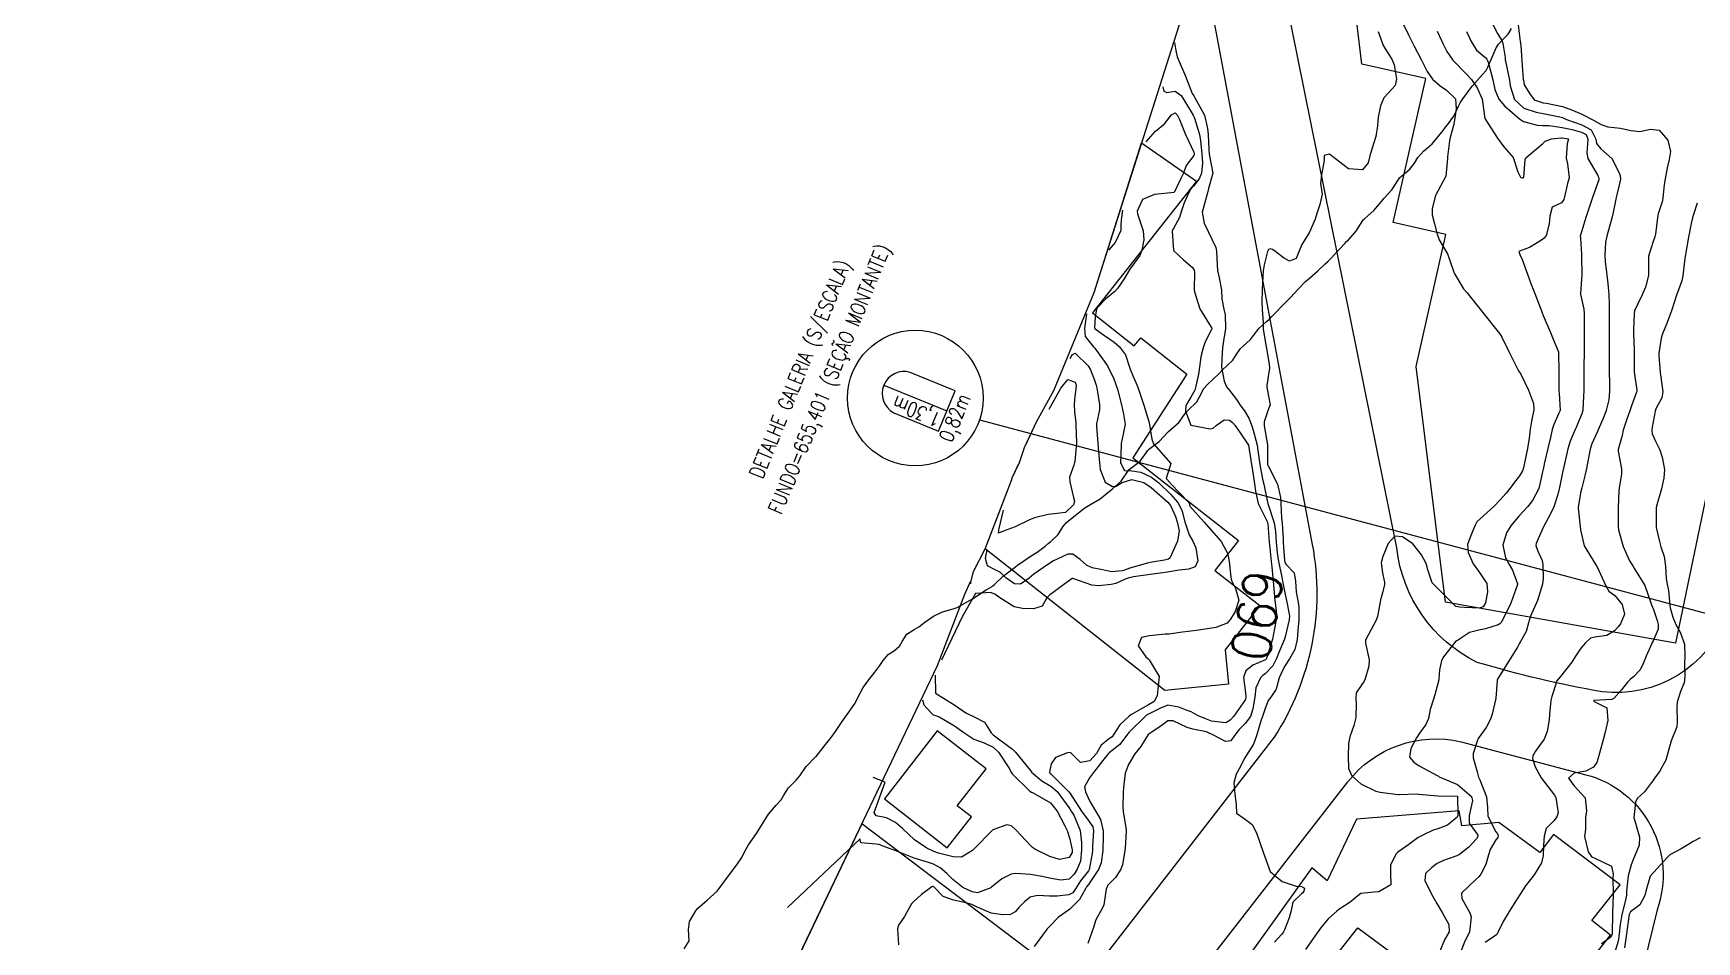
# Model space of a CAD drawing. Header units: metres. Extents: x 292545 to 299085, y 7450245 to 7463078.
# Drawn here: x 296135.3 to 296307, y 7459707.4 to 7459801.2 of the extents above; entities that cross this region are included whole.
import ezdxf
from ezdxf.enums import TextEntityAlignment as Align

# ---------------------------------------------------------------- set-up
doc = ezdxf.new("R2010")
doc.units = ezdxf.units.M
doc.linetypes.add('CONTINUO', pattern=[0])
for name, color, linetype in [('Area', 45, 'Continuous'), ('Cotas', 45, 'Continuous'), ('Curvas de Nivel 1m', 11, 'Continuous'), ('Curvas de Nivel 5m', 15, 'Continuous'), ('Edificações', 30, 'Continuous'), ('TEXTO', 45, 'Continuous'), ('Vias Primárias', 230, 'Continuous')]:
    doc.layers.add(name, color=color, linetype=linetype)
doc.styles.add('ROMANS', font='romans', dxfattribs={"height": 0.2})
doc.styles.add('Style-STANDARD', font='STANDARD.shx')

msp = doc.modelspace()

# ---------------------------------------------------------------- linework, layer by layer
at = {"layer": 'Area'}
msp.add_polyline3d([(296213.62, 7459704.51, 692.32), (296228.61, 7459735.95, 691.78), (296231.43, 7459743.3, 691.73), (296232.02, 7459744.6, 692.49), (296232.02, 7459744.38, 692.68), (296232.32, 7459745.65, 692.94), (296233.52, 7459747.97, 696.65), (296236.22, 7459754.97, 701.29), (296236.31, 7459755.33, 701.19), (296236.99, 7459756.73, 700.72), (296237.04, 7459756.81, 700.63), (296237.61, 7459758.45, 699.95), (296238.84, 7459761.09, 700.99), (296240.62, 7459764.33, 700.72), (296244.77, 7459774.44, 690.52), (296256.68, 7459811.9, 688.7)], dxfattribs=at)
at = {"layer": 'Curvas de Nivel 1m', "flags": 128}
for points, elevation in [([(296202.46, 7459706.69), (296202.97, 7459707.53), (296202.91, 7459708.69), (296203.02, 7459709.5), (296203.71, 7459710.68), (296203.76, 7459710.76), (296203.85, 7459710.86), (296204.82, 7459711.71), (296205.87, 7459712.66), (296207.33, 7459714.64), (296207.9, 7459715.38), (296208.4, 7459716.13), (296208.65, 7459716.62), (296209.11, 7459717.43), (296209.94, 7459718.61), (296211.18, 7459720.59), (296211.97, 7459721.53), (296212.46, 7459722.09), (296212.76, 7459722.57), (296213.24, 7459723.32), (296214.01, 7459724.12), (296214.23, 7459724.34), (296214.39, 7459724.56), (296215.07, 7459725.5), (296216.03, 7459726.5), (296216.07, 7459726.54), (296216.93, 7459727.65), (296217.63, 7459728.52), (296218.07, 7459729.13), (296218.63, 7459729.96), (296219.01, 7459730.5), (296219.46, 7459731.13), (296220.1, 7459732.05), (296220.33, 7459732.49), (296220.94, 7459733.66), (296221.51, 7459734.47), (296222.14, 7459735.26), (296222.66, 7459735.94), (296223.01, 7459736.45), (296223.53, 7459737.07), (296224.16, 7459737.5), (296224.68, 7459737.92), (296224.98, 7459738.43), (296225.45, 7459739.16), (296226.19, 7459739.67), (296226.67, 7459739.94), (296227.3, 7459740.4), (296228.21, 7459741.02), (296229.13, 7459741.47), (296230.22, 7459741.8), (296230.65, 7459741.94), (296231.45, 7459742.36), (296232.23, 7459742.84), (296233.65, 7459743.74), (296234.24, 7459744.11), (296234.37, 7459744.19), (296234.5, 7459744.32), (296235.39, 7459745.18), (296236.27, 7459745.85), (296236.53, 7459746.04), (296236.87, 7459746.29), (296238.28, 7459747.26), (296238.91, 7459747.64), (296239.71, 7459748.26), (296240.02, 7459748.53), (296240.3, 7459748.75), (296241.08, 7459749.47), (296241.55, 7459750.24), (296241.88, 7459750.68), (296242.33, 7459751.04), (296243.82, 7459752.21), (296244.35, 7459752.54), (296245.39, 7459753.15), (296246.36, 7459753.93), (296246.67, 7459754.18), (296247.56, 7459754.98), (296248.36, 7459756.15), (296248.39, 7459756.18), (296249.52, 7459757.02), (296250.32, 7459758.13), (296250.36, 7459758.19), (296250.41, 7459758.23), (296251.48, 7459759.06), (296252.43, 7459760.07), (296252.47, 7459760.11), (296253.51, 7459761.03), (296254.27, 7459762.08), (296254.46, 7459762.28), (296255.37, 7459763.17), (296255.85, 7459764.07), (296256.06, 7459764.49), (296256.49, 7459764.94), (296257.64, 7459766.04), (296258.06, 7459766.49), (296258.52, 7459766.9), (296259.09, 7459767.46), (296259.46, 7459768.02), (296259.9, 7459768.65), (296260.55, 7459769.25), (296260.94, 7459769.61), (296261.22, 7459770), (296261.81, 7459770.75), (296262.57, 7459771.44), (296262.87, 7459771.69), (296263.13, 7459771.98), (296264.6, 7459773.48), (296264.85, 7459773.71), (296265.08, 7459773.96), (296265.8, 7459774.76), (296266.62, 7459775.58), (296266.81, 7459775.75), (296267.01, 7459775.94), (296267.87, 7459776.7), (296268.65, 7459777.39), (296268.92, 7459777.65), (296269.17, 7459777.91), (296270.67, 7459779.52), (296270.85, 7459779.71), (296271.03, 7459779.89), (296271.81, 7459780.75), (296272.52, 7459781.87), (296272.59, 7459781.98), (296272.7, 7459782.06), (296273.67, 7459782.9), (296274.44, 7459783.84), (296274.73, 7459784.17), (296275.53, 7459785.03), (296276.03, 7459785.83), (296276.31, 7459786.27), (296276.75, 7459786.67), (296277.38, 7459787.19), (296277.84, 7459787.81), (296278.21, 7459788.37), (296278.78, 7459789.02), (296279.21, 7459789.37), (296279.67, 7459789.79), (296280.81, 7459791.18), (296281.06, 7459791.52), (296281.26, 7459791.77), (296281.93, 7459792.66), (296282.44, 7459793.75), (296282.57, 7459794.03), (296282.85, 7459794.45), (296283.81, 7459795.74), (296284.88, 7459796.96), (296285.24, 7459797.36), (296285.44, 7459797.71), (296285.86, 7459798.75), (296286.28, 7459799.71), (296286.53, 7459800.09), (296286.92, 7459800.5), (296287.52, 7459801.1), (296287.87, 7459801.69)], 662), ([(296274.1, 7459801.4), (296274.41, 7459800.53), (296274.62, 7459799.93), (296275.21, 7459799.03), (296275.53, 7459798.52), (296275.75, 7459797.96), (296276.01, 7459796.51), (296275.85, 7459795.83), (296275.16, 7459795.06), (296274.69, 7459794.53), (296274.33, 7459793.72), (296274.1, 7459792.54), (296274.02, 7459791.64), (296273.85, 7459790.54), (296273.33, 7459788.79), (296273.26, 7459788.55), (296273.22, 7459788.4), (296273.07, 7459787.84), (296272.49, 7459787.12), (296271.06, 7459787.2), (296269.27, 7459788.59), (296269.08, 7459788.72), (296268.54, 7459788.6), (296268.54, 7459788.06), (296268.25, 7459786.6), (296268.14, 7459785.7), (296268.34, 7459784.61), (296268.1, 7459783.53), (296267.76, 7459782.61), (296267.59, 7459782.03), (296266.98, 7459780.62), (296266.21, 7459779.39), (296265.91, 7459778.63), (296265.64, 7459777.95), (296264.95, 7459777.69), (296264.32, 7459778.02), (296263.53, 7459778.66), (296263.19, 7459778.89), (296262.97, 7459778.94), (296262.77, 7459778.87), (296262.69, 7459778.67), (296262.32, 7459777.31), (296262.25, 7459776.68), (296262.16, 7459775.44), (296262.12, 7459774.68), (296262.1, 7459773.48), (296262.14, 7459772.68), (296262.22, 7459771.34), (296262.25, 7459770.68), (296262.52, 7459769), (296262.59, 7459768.67), (296262.83, 7459767.25), (296262.9, 7459766.75), (296262.9, 7459766.67), (296262.89, 7459766.6), (296262.82, 7459766.21), (296262.61, 7459764.86), (296262.62, 7459764.67), (296262.78, 7459763.73), (296262.95, 7459762.84), (296262.9, 7459762.67), (296262.77, 7459762.43), (296262.32, 7459761.11), (296262.35, 7459760.67), (296262.68, 7459758.71), (296262.68, 7459758.67), (296262.68, 7459756.69), (296262.69, 7459756.67), (296262.7, 7459756.62), (296263.71, 7459754.66), (296264.02, 7459753.3), (296264.06, 7459752.66), (296264.14, 7459751.15), (296264.19, 7459750.65), (296264.3, 7459748.96), (296264.31, 7459748.65), (296264.45, 7459746.78), (296264.48, 7459746.65), (296264.58, 7459746.41), (296265.44, 7459745.5), (296265.57, 7459744.63), (296265.64, 7459743.54), (296265.82, 7459742.63), (296265.92, 7459742.02), (296265.9, 7459740.63), (296265.84, 7459739.96), (296265.73, 7459738.63), (296265.51, 7459737.6), (296264.95, 7459736.64), (296264.45, 7459735.85), (296264.05, 7459735.05), (296263.9, 7459734.66), (296263.58, 7459733.51), (296263.01, 7459732.66), (296262.74, 7459732.33), (296262.4, 7459731.39), (296262.16, 7459730.67), (296262.04, 7459730.32), (296261.56, 7459728.68), (296261.23, 7459727.82), (296260.51, 7459726.7), (296260.34, 7459726.42), (296259.74, 7459725.29), (296259.44, 7459724.71), (296259.21, 7459723.82), (296259.3, 7459722.71), (296259.45, 7459721.55), (296259.48, 7459720.71), (296260.27, 7459720.13), (296261.09, 7459719.52), (296261.54, 7459718.68), (296262.22, 7459716.67), (296262.94, 7459714.66), (296264.19, 7459713.66), (296265.65, 7459713.17), (296266.19, 7459713.14), (296266.51, 7459712.95), (296266.43, 7459712.63), (296266.32, 7459712.49), (296266.18, 7459712.38), (296265.3, 7459711.5), (296265.12, 7459710.64), (296264.91, 7459709.88), (296264.43, 7459708.65), (296264.34, 7459708.44), (296264.13, 7459708.17), (296263.39, 7459707.39)], 688), ([(296276.51, 7459802.51), (296277.23, 7459801.04), (296277.41, 7459800.69), (296277.51, 7459800.5), (296277.82, 7459799.89), (296278.54, 7459798.49), (296279.18, 7459797.27), (296279.73, 7459796.47), (296280.49, 7459795.78), (296281.16, 7459795.35), (296282.1, 7459794.44), (296282.17, 7459793.41), (296282.02, 7459792.44), (296281.89, 7459791.67), (296281.54, 7459790.45), (296281.46, 7459790.09), (296281.28, 7459788.45), (296281.26, 7459788.27), (296281.09, 7459786.45), (296281.08, 7459786.42), (296281.05, 7459786.38), (296280.03, 7459784.47), (296279.68, 7459783.13), (296279.69, 7459782.47), (296279.91, 7459781.55), (296280.21, 7459780.46), (296280.39, 7459779.87), (296280.97, 7459778.96), (296281.27, 7459778.45), (296281.44, 7459777.97), (296281.94, 7459776.44), (296282.92, 7459774.84), (296283.25, 7459774.43), (296284.89, 7459772.41), (296286.48, 7459770.39), (296286.65, 7459770.17), (296286.86, 7459769.85), (296287.61, 7459768.37), (296288.35, 7459766.84), (296288.61, 7459766.36), (296288.82, 7459766.01), (296289.64, 7459764.35), (296290.15, 7459762.98), (296290.19, 7459762.35), (296289.93, 7459761.17), (296289.79, 7459760.35), (296289.68, 7459759.4), (296289.53, 7459758.35), (296289.39, 7459757.68), (296289.1, 7459756.36), (296289, 7459756.05), (296288.69, 7459755.52), (296288.18, 7459754.87), (296287.84, 7459754.37), (296287.32, 7459753.72), (296286.66, 7459753.02), (296286.07, 7459752.39), (296284.64, 7459751.07), (296284.29, 7459750.76), (296284.11, 7459750.42), (296283.66, 7459749.37), (296283.34, 7459748.42), (296283.4, 7459747.62), (296283.92, 7459746.42), (296284.57, 7459745.55), (296285.34, 7459744.4), (296285.41, 7459743.54), (296285.18, 7459742.4), (296284.93, 7459742.01), (296284.53, 7459741.87), (296283.03, 7459741.92), (296282.53, 7459741.95), (296282.13, 7459742.04), (296281.7, 7459742.44), (296280.55, 7459743.62), (296279.69, 7459744.47), (296279.24, 7459745.81), (296279.06, 7459746.48), (296278.59, 7459747.37), (296277.67, 7459748.49), (296276.61, 7459749.23), (296275.84, 7459749.29), (296275.13, 7459748.52), (296274.59, 7459747.19), (296274.44, 7459746.68), (296274.43, 7459746.53), (296274.57, 7459745.5), (296274.72, 7459744.68), (296274.76, 7459744.53), (296274.77, 7459744.31), (296274.55, 7459743.44), (296274.35, 7459742.72), (296274.31, 7459742.53), (296274.04, 7459741.01), (296273.87, 7459740.54), (296273.38, 7459739.66), (296272.8, 7459738.55), (296272.79, 7459738.24), (296273.16, 7459736.54), (296273.14, 7459735.86), (296272.75, 7459734.55), (296272.66, 7459734.32), (296272.43, 7459733.97), (296271.85, 7459733.13), (296271.8, 7459732.56), (296271.85, 7459732), (296271.79, 7459730.56), (296271.59, 7459729.76), (296271.17, 7459728.57), (296271.04, 7459727.89), (296271, 7459726.57), (296271.06, 7459725.3), (296271.37, 7459724.56), (296272.31, 7459723.74), (296273.86, 7459722.97), (296274.3, 7459722.85), (296276.17, 7459722.63), (296276.29, 7459722.63), (296278.09, 7459722.69), (296278.3, 7459722.67), (296280.27, 7459722.48), (296280.29, 7459722.48), (296282.28, 7459722.46), (296282.33, 7459720.5), (296282.32, 7459720.44), (296282.27, 7459720.29), (296281.26, 7459719.45), (296280.26, 7459719.08), (296279.79, 7459718.94), (296278.79, 7459718.47), (296278.43, 7459718.3), (296278.25, 7459718.19), (296277.26, 7459717.47), (296276.23, 7459716.74), (296276.09, 7459716.64), (296275.96, 7459716.51), (296275.37, 7459715.36), (296275.38, 7459714.52), (296275.41, 7459713.3), (296274.18, 7459712.59), (296274.13, 7459712.58), (296273.69, 7459712.53), (296272.33, 7459712.4), (296272.18, 7459712.31), (296271.22, 7459711.51), (296270.16, 7459710.81), (296270.01, 7459710.72), (296269.84, 7459710.58), (296268.95, 7459709.78), (296268.14, 7459708.82), (296267.98, 7459708.6), (296267.63, 7459708.11), (296266.59, 7459706.62)], 687), ([(296280.18, 7459801.41), (296280.64, 7459800.46), (296280.83, 7459800.07), (296281.21, 7459799.31), (296281.81, 7459798.44), (296283.18, 7459797.03), (296283.73, 7459796.42), (296284.32, 7459795.57), (296284.83, 7459794.4), (296284.89, 7459794.15), (296285.12, 7459792.4), (296286.44, 7459790.39), (296286.7, 7459789.99), (296287.09, 7459789.5), (296288.03, 7459788.37), (296288.53, 7459786.9), (296288.81, 7459786.36), (296289.05, 7459786.26), (296289.13, 7459786.36), (296289.27, 7459788.17), (296289.35, 7459788.36), (296291.1, 7459789.83), (296291.35, 7459790.07), (296292.01, 7459790.32), (296293, 7459790.41), (296293.1, 7459790.41), (296293.74, 7459790.3), (296293.62, 7459789.78), (296293.51, 7459788.31), (296293.64, 7459787.74), (296293.81, 7459786.3), (296293.66, 7459785.69), (296293.34, 7459784.31), (296293.28, 7459784.06), (296293.03, 7459783.7), (296292.07, 7459783.27), (296291.83, 7459782.32), (296291.77, 7459781.55), (296291.46, 7459780.33), (296291.26, 7459780.05), (296290.98, 7459779.84), (296289.73, 7459779.1), (296288.97, 7459778.83), (296288.64, 7459778.69), (296288.73, 7459778.36), (296288.96, 7459777.86), (296289.52, 7459776.35), (296289.88, 7459775.39), (296290.29, 7459774.35), (296290.9, 7459772.71), (296291, 7459772.44), (296291.04, 7459772.34), (296291.15, 7459772.07), (296291.89, 7459770.32), (296292.17, 7459769.64), (296292.71, 7459768.31), (296292.73, 7459768.2), (296292.76, 7459766.31), (296292.76, 7459764.34), (296292.77, 7459764.31), (296292.77, 7459764.29), (296292.79, 7459764.03), (296292.89, 7459762.31), (296292.87, 7459762.21), (296292.77, 7459761.98), (296292.25, 7459760.82), (296292.08, 7459760.32), (296291.88, 7459759.47), (296291.61, 7459758.33), (296291.29, 7459756.91), (296291.16, 7459756.33), (296291.08, 7459755.95), (296290.74, 7459754.34), (296290.67, 7459754.14), (296290.03, 7459752.97), (296289.55, 7459752.35), (296289.12, 7459751.88), (296288.64, 7459751.37), (296287.8, 7459750.37), (296287.35, 7459749.65), (296286.99, 7459748.38), (296287.25, 7459747.04), (296287.62, 7459746.37), (296287.97, 7459745.77), (296288.48, 7459744.36), (296288.48, 7459744.29), (296287.79, 7459742.37), (296287.11, 7459740.97), (296286.8, 7459740.39), (296286.67, 7459740.23), (296286.51, 7459740.15), (296285.17, 7459739.73), (296284.5, 7459739.58), (296283.55, 7459739.36), (296282.49, 7459738.66), (296282.35, 7459738.57), (296282.14, 7459738.44), (296280.84, 7459736.82), (296280.66, 7459736.46), (296280.45, 7459735.48), (296280.38, 7459734.53), (296280.37, 7459734.46), (296279.96, 7459732.92), (296279.81, 7459732.47), (296279.48, 7459731.39), (296279.29, 7459730.47), (296279.01, 7459729.85), (296278.38, 7459728.96), (296278.07, 7459728.48), (296277.48, 7459727.37), (296277.35, 7459726.49), (296277.8, 7459725.95), (296278.33, 7459725.59), (296280.19, 7459724.6), (296280.32, 7459724.53), (296280.36, 7459724.49), (296280.42, 7459724.46), (296282.31, 7459723.64), (296283.75, 7459722.42), (296283.86, 7459721.99), (296283.5, 7459720.42), (296283.51, 7459719.66), (296284.26, 7459718.62), (296284.39, 7459718.41), (296284.38, 7459718.28), (296284.25, 7459718.05), (296283.46, 7459717.19), (296282.49, 7459716.44), (296282.22, 7459716.3), (296280.85, 7459715.82), (296280.21, 7459715.49), (296279.61, 7459715.06), (296278.98, 7459714.47), (296278.94, 7459713.73), (296279.53, 7459712.47), (296280.17, 7459711.37), (296280.72, 7459710.45), (296281.39, 7459709.2), (296281.42, 7459708.45), (296280.94, 7459707.63), (296280.48, 7459706.46)], 686), ([(296285.79, 7459802.39), (296286.44, 7459801.18), (296286.89, 7459800.38), (296286.98, 7459800.14), (296287.21, 7459798.7), (296287.23, 7459798.41), (296287.24, 7459798.38), (296287.24, 7459798.34), (296287.68, 7459796.37), (296287.75, 7459795.79), (296288.19, 7459794.37), (296289.14, 7459793.48), (296290.42, 7459793.06), (296291.13, 7459792.93), (296292.87, 7459792.57), (296293.13, 7459792.5), (296293.56, 7459792.31), (296295.12, 7459791.76), (296296.09, 7459791.25), (296296.57, 7459790.27), (296296.66, 7459789.83), (296297.09, 7459789.28), (296298.27, 7459788.25), (296299.06, 7459786.63), (296299.14, 7459786.24), (296299.14, 7459786.15), (296299.05, 7459785.83), (296298.74, 7459784.54), (296298.67, 7459784.24), (296298.39, 7459782.87), (296298.26, 7459782.25), (296297.99, 7459781.26), (296297.7, 7459780.25), (296297.58, 7459779.65), (296297.51, 7459778.25), (296297.55, 7459777.65), (296297.72, 7459776.25), (296297.81, 7459775.37), (296297.92, 7459774.25), (296297.95, 7459773.21), (296297.94, 7459772.25), (296297.94, 7459771.19), (296297.94, 7459770.25), (296297.94, 7459769.16), (296297.94, 7459768.25), (296297.94, 7459767.14), (296297.95, 7459766.25), (296298, 7459765.05), (296298, 7459764.25), (296297.91, 7459763.38), (296297.66, 7459762.26), (296297.42, 7459761.61), (296296.82, 7459760.27), (296296.74, 7459760.1), (296296.18, 7459758.83), (296296, 7459758.28), (296295.78, 7459757.21), (296295.61, 7459756.28), (296295.45, 7459755.53), (296295.12, 7459754.29), (296295.03, 7459753.92), (296294.75, 7459752.29), (296294.75, 7459752.19), (296294.96, 7459750.29), (296294.99, 7459749.93), (296295.37, 7459748.28), (296296.58, 7459746.32), (296296.61, 7459746.29), (296296.62, 7459746.27), (296296.73, 7459746.12), (296297.58, 7459744.25), (296297.93, 7459743.63), (296298.54, 7459743.16), (296299.28, 7459742.23), (296299.52, 7459741.23), (296299.12, 7459740.23), (296298.85, 7459739.9), (296298.5, 7459739.52), (296297.7, 7459739.05), (296296.49, 7459738.87), (296296.01, 7459738.75), (296295.5, 7459738.28), (296295.02, 7459737.74), (296294.47, 7459736.92), (296294.1, 7459736.3), (296292.94, 7459734.81), (296292.51, 7459734.32), (296292.49, 7459734.27), (296292.44, 7459734.03), (296292.02, 7459732.73), (296291.93, 7459732.32), (296291.8, 7459730.93), (296291.75, 7459730.33), (296291.57, 7459729.13), (296291.23, 7459728.33), (296290.87, 7459727.82), (296290.35, 7459727.09), (296290.06, 7459726.63), (296290.03, 7459726.34), (296290.33, 7459725.49), (296290.93, 7459724.33), (296292.3, 7459722.54), (296292.45, 7459722.32), (296292.68, 7459720.72), (296292.56, 7459720.32), (296292.27, 7459719.95), (296291.46, 7459719.13), (296291.24, 7459718.33), (296291.19, 7459717.38), (296291.14, 7459716.33), (296290.97, 7459715.58), (296290.2, 7459714.34), (296289.33, 7459713.21), (296288.78, 7459712.35), (296288.16, 7459711.37), (296287.53, 7459710.38), (296287.02, 7459709.5), (296286.47, 7459708.39), (296286.34, 7459708.18), (296286.13, 7459707.99), (296285.16, 7459707.36)], 684), ([(296288.54, 7459802.37), (296288.68, 7459800.92), (296288.78, 7459800.36), (296288.84, 7459799.99), (296288.94, 7459798.36), (296289.09, 7459796.45), (296289.1, 7459796.36), (296289.17, 7459795.87), (296289.76, 7459794.96), (296290.22, 7459794.34), (296291.15, 7459794.04), (296291.47, 7459794), (296293.14, 7459793.66), (296294.16, 7459793.28), (296295.13, 7459792.84), (296296.26, 7459792.27), (296296.82, 7459791.97), (296297.12, 7459791.8), (296297.81, 7459791.56), (296299.11, 7459791.41), (296300.18, 7459791.16), (296301.11, 7459791.08), (296302.23, 7459791.32), (296303.11, 7459791.22), (296304.01, 7459790.18), (296304.27, 7459789), (296304.16, 7459788.18), (296303.95, 7459787.3), (296303.72, 7459786.18), (296303.64, 7459785.59), (296303.5, 7459784.19), (296303.42, 7459783.8), (296303.02, 7459782.55), (296302.93, 7459782.19), (296302.72, 7459780.46), (296302.66, 7459780.19), (296302.48, 7459779.7), (296302.03, 7459778.2), (296302.02, 7459777.14), (296302.02, 7459776.2), (296301.69, 7459774.98), (296301.36, 7459774.21), (296300.9, 7459773.27), (296300.58, 7459772.54), (296300.52, 7459772.22), (296300.47, 7459770.63), (296300.47, 7459770.22), (296300.53, 7459768.54), (296300.53, 7459768.22), (296300.52, 7459766.53), (296300.53, 7459766.22), (296300.8, 7459764.39), (296300.81, 7459764.22), (296300.79, 7459764.15), (296300.26, 7459762.74), (296300.1, 7459762.23), (296299.74, 7459761.25), (296299.4, 7459760.23), (296299.28, 7459759.7), (296298.9, 7459758.24), (296298.9, 7459758.06), (296299.23, 7459756.23), (296299.22, 7459755.71), (296298.97, 7459754.24), (296298.95, 7459753.96), (296298.89, 7459752.24), (296298.88, 7459752.01), (296298.89, 7459750.24), (296298.93, 7459749.94), (296299.39, 7459748.23), (296300.05, 7459746.76), (296300.38, 7459746.22), (296300.58, 7459745.93), (296301.64, 7459744.21), (296302.21, 7459742.53), (296302.33, 7459742.2), (296302.53, 7459741.71), (296302.9, 7459740.58), (296303, 7459740.19), (296303, 7459739.7), (296302.49, 7459738.49), (296302.39, 7459738.3), (296302.35, 7459738.2), (296301.79, 7459736.89), (296301.49, 7459736.21), (296301.16, 7459735.51), (296300.45, 7459734.76), (296300.14, 7459734.53), (296299.85, 7459734.23), (296299.23, 7459733.43), (296298.42, 7459732.52), (296298.23, 7459732.43), (296296.41, 7459732.34), (296296.36, 7459732.33), (296296.35, 7459732.27), (296296.41, 7459732.23), (296297.72, 7459731.56), (296297.82, 7459730.25), (296297.55, 7459729.07), (296297.34, 7459728.26), (296296.96, 7459726.88), (296296.8, 7459726.27), (296296.67, 7459725.94), (296296.33, 7459725.46), (296295.56, 7459725.05), (296294.33, 7459724.84), (296293.76, 7459724.3), (296294.31, 7459723.56), (296295.47, 7459722.28), (296295.62, 7459720.94), (296295.5, 7459720.28), (296295.5, 7459719.04), (296295.42, 7459718.28), (296295.79, 7459716.71), (296296.09, 7459716.27), (296296.22, 7459716.16), (296296.39, 7459716.1), (296298.21, 7459715.24), (296298.36, 7459714.41), (296298.35, 7459714.25), (296298.34, 7459714.11), (296298.36, 7459712.25), (296298.3, 7459710.4), (296298.3, 7459710.25), (296298.27, 7459708.39), (296298.26, 7459708.25), (296298.24, 7459708.14), (296298.13, 7459707.88), (296297.16, 7459707.22)], 683), ([(296253.09, 7459800.27), (296253.21, 7459799.42), (296253.35, 7459798.78), (296253.45, 7459798.53), (296254.2, 7459796.77), (296254.92, 7459794.99), (296255.06, 7459794.76), (296255.15, 7459794.62), (296256.16, 7459792.75), (296256.49, 7459791.36), (296256.56, 7459790.75), (296256.62, 7459789.21), (296256.67, 7459788.74), (296257.05, 7459786.75), (296256.6, 7459785.19), (296256.47, 7459784.75), (296256.18, 7459783.59), (296255.95, 7459782.75), (296256.13, 7459781.61), (296256.54, 7459780.74), (296256.97, 7459779.9), (296257.33, 7459779.1), (296257.41, 7459778.73), (296257.48, 7459777.26), (296257.53, 7459776.73), (296257.69, 7459775.97), (296257.94, 7459774.72), (296257.98, 7459773.8), (296258.18, 7459772.72), (296258.32, 7459772.15), (296258.33, 7459770.72), (296258.13, 7459769.45), (296258.05, 7459768.73), (296257.98, 7459767.58), (296257.94, 7459766.73), (296258.22, 7459765.3), (296258.44, 7459764.72), (296258.79, 7459764.31), (296259.48, 7459763.41), (296259.93, 7459762.7), (296260.29, 7459762.22), (296260.76, 7459761.47), (296261.05, 7459760.69), (296261.19, 7459760.24), (296261.6, 7459758.68), (296261.75, 7459757.65), (296261.88, 7459756.68), (296262.18, 7459755.18), (296262.29, 7459754.67), (296262.66, 7459752.97), (296262.73, 7459752.67), (296262.76, 7459752.56), (296263.37, 7459750.66), (296263.51, 7459749.77), (296263.58, 7459748.66), (296263.67, 7459747.58), (296263.8, 7459746.66), (296264.15, 7459745.07), (296264.24, 7459744.65), (296264.54, 7459743.09), (296264.64, 7459742.65), (296264.94, 7459741.07), (296264.93, 7459740.64), (296264.5, 7459738.89), (296264.44, 7459738.7), (296264.42, 7459738.65), (296263.84, 7459737.28), (296263.61, 7459736.66), (296263.23, 7459735.89), (296262.45, 7459735.08), (296262.21, 7459734.91), (296261.97, 7459734.67), (296261.49, 7459733.62), (296261.36, 7459732.68), (296261.18, 7459731.47), (296260.91, 7459730.69), (296260.39, 7459729.96), (296259.75, 7459729.33), (296259.29, 7459728.71), (296258.91, 7459728.16), (296258.36, 7459728.09), (296257.18, 7459728.73), (296256.38, 7459729.09), (296254.98, 7459729.36), (296254.38, 7459729.55), (296252.94, 7459730.23), (296252.39, 7459730.22), (296251.58, 7459729.6), (296250.37, 7459728.81), (296249.6, 7459727.58), (296249, 7459726.83), (296248.33, 7459725.72), (296248.08, 7459725.09), (296248, 7459724.84), (296247.81, 7459723.34), (296247.77, 7459722.85), (296247.75, 7459721.38), (296247.78, 7459720.84), (296248.09, 7459719.01), (296248.1, 7459718.84), (296247.97, 7459717.1), (296247.96, 7459716.84), (296247.71, 7459715.35), (296247.52, 7459714.85), (296246.99, 7459714.06), (296246.19, 7459713.27), (296246.04, 7459712.86), (296245.77, 7459711.25), (296245.62, 7459710.87), (296244.96, 7459709.7), (296244.72, 7459708.88), (296244.12, 7459707.25)], 689), ([(296250.16, 7459790), (296251.11, 7459791.09), (296252.05, 7459791.86), (296252.76, 7459792.79), (296253.14, 7459793), (296253.36, 7459792.78), (296253.59, 7459792.31), (296254.2, 7459790.77), (296255.08, 7459788.94), (296255.12, 7459788.76), (296255.12, 7459788.72), (296255.08, 7459788.59), (296254.27, 7459787.57), (296254, 7459786.77), (296253.7, 7459786.13), (296253.03, 7459784.78), (296251.03, 7459784.58), (296249.79, 7459784.06), (296249.21, 7459782.83), (296249.26, 7459782.57), (296249.84, 7459780.82), (296249.91, 7459779.88), (296249.71, 7459778.82), (296249.51, 7459778.27), (296248.95, 7459777.5), (296248.48, 7459776.84), (296247.9, 7459775.87), (296247.2, 7459774.86), (296246.91, 7459774.56), (296245.99, 7459773.78), (296245.1, 7459772.88), (296245.02, 7459772.75), (296244.88, 7459771.89), (296244.83, 7459770.84), (296244.87, 7459770.74), (296245.4, 7459770.33), (296246.85, 7459769.31), (296247.4, 7459768.85), (296248.01, 7459768.02), (296248.41, 7459766.84), (296248.51, 7459766.52), (296248.81, 7459765.77), (296249.23, 7459764.83), (296249.47, 7459764.15), (296249.9, 7459762.82), (296250.44, 7459761.13), (296250.51, 7459760.81), (296250.73, 7459759.32), (296250.92, 7459758.81), (296252.7, 7459756.79), (296252.22, 7459755.26), (296252.64, 7459754.79), (296252.68, 7459754.74), (296254.57, 7459752.76), (296254.6, 7459752.71), (296254.65, 7459752.39), (296256.14, 7459750.74), (296256.62, 7459750.2), (296257.9, 7459748.73), (296258.59, 7459747.46), (296258.7, 7459746.83), (296258.71, 7459746.72), (296258.9, 7459745.05), (296258.98, 7459744.71), (296259.37, 7459743.89), (296259.71, 7459742.7), (296259.35, 7459741.53), (296258.85, 7459740.71), (296258.51, 7459740.3), (296257.36, 7459739.87), (296256.5, 7459739.74), (296255.3, 7459739.56), (296254.5, 7459739.45), (296253.9, 7459739.37), (296252.5, 7459739.19), (296252.13, 7459739.16), (296250.49, 7459739), (296249.66, 7459738.82), (296249.34, 7459737.97), (296250.12, 7459736.82), (296250.31, 7459736.66), (296250.46, 7459736.53), (296251.5, 7459734.8), (296251.39, 7459733.84), (296251.3, 7459732.8), (296250.97, 7459732.24), (296250.4, 7459731.89), (296248.57, 7459730.84), (296248.39, 7459730.72), (296247.42, 7459729.82), (296246.82, 7459728.86), (296246.64, 7459728.59), (296246.37, 7459728.4), (296245.5, 7459727.72), (296245.04, 7459726.87), (296244.34, 7459726.1), (296243.37, 7459725.93), (296242.38, 7459726.91), (296242.34, 7459726.94), (296242.29, 7459726.96), (296242.04, 7459726.91), (296240.81, 7459726.45), (296240.33, 7459725.78), (296240.16, 7459724.93), (296240.22, 7459724.83), (296240.32, 7459724.75), (296242.17, 7459722.91), (296242.3, 7459722.74), (296243.49, 7459720.9), (296244.26, 7459719.82), (296244.65, 7459719.27), (296244.73, 7459718.88), (296244.63, 7459717.28), (296244.61, 7459716.88), (296244.57, 7459716.54), (296244.27, 7459714.89), (296244.2, 7459714.75), (296243.37, 7459713.72), (296242.86, 7459712.9), (296242.6, 7459712.49), (296242.17, 7459712.25), (296240.95, 7459712.14), (296240.17, 7459712.12), (296238.92, 7459712.2), (296238.17, 7459712.03), (296237.58, 7459711.54), (296237.02, 7459710.97), (296236.62, 7459710.51), (296236.15, 7459710.22), (296235.36, 7459710.2), (296234.15, 7459710.38), (296232.65, 7459711.03), (296232.16, 7459711.26), (296231.81, 7459711.38), (296230.17, 7459711.76), (296229.19, 7459712.08), (296228.23, 7459713.08), (296228.21, 7459713.11), (296228.18, 7459713.13), (296228.13, 7459713.14), (296228.02, 7459713.08), (296226.96, 7459712.31), (296226.17, 7459711.58), (296225.93, 7459711.33), (296225.79, 7459711.1), (296225.22, 7459710.04), (296224.59, 7459709.12), (296224.48, 7459708.76), (296224.57, 7459707.12)], 691), ([(296247.72, 7459782.96), (296247.56, 7459781.96), (296247.55, 7459781.41), (296247.55, 7459780.85), (296246.97, 7459779.62), (296246.28, 7459778.82)], 692), ([(296307.03, 7459783.67), (296306.65, 7459782.51), (296306.55, 7459782.15), (296306.42, 7459781.57), (296306.13, 7459780.16), (296305.96, 7459779.17), (296305.8, 7459778.16), (296305.71, 7459777.41), (296305.56, 7459776.16), (296305.44, 7459775.66), (296304.91, 7459774.17), (296304.41, 7459772.66), (296304.25, 7459772.18), (296303.87, 7459771.18), (296303.46, 7459770.18), (296303.32, 7459769.72), (296303.08, 7459768.19), (296303.08, 7459767.95), (296303.22, 7459766.19), (296303.29, 7459765.71), (296303.51, 7459764.18), (296303.39, 7459763.58), (296302.78, 7459762.42), (296302.7, 7459762.19), (296302.41, 7459760.54), (296302.35, 7459760.2), (296302.4, 7459759.85), (296302.73, 7459759.11), (296303.17, 7459758.19), (296303.44, 7459757.46), (296303.68, 7459756.18), (296303.6, 7459755.27), (296303.34, 7459754.19), (296302.84, 7459752.38), (296302.81, 7459752.2), (296302.81, 7459750.37), (296302.82, 7459750.2), (296303.14, 7459748.73), (296303.3, 7459748.19), (296303.62, 7459747.21), (296303.76, 7459746.18), (296303.85, 7459744.89), (296303.98, 7459744.18), (296304.07, 7459743.7), (296304.22, 7459742.17), (296304.26, 7459741.9), (296304.52, 7459740.94), (296304.85, 7459740.17), (296305.29, 7459739.37), (296305.72, 7459738.16), (296305.75, 7459736.88), (296305.72, 7459736.16), (296305.78, 7459734.82), (296305.68, 7459734.16), (296305.32, 7459733.27), (296304.99, 7459732.16), (296304.94, 7459731.63), (296304.99, 7459730.16), (296304.93, 7459729.62), (296304.36, 7459728.17), (296303.79, 7459726.18), (296303.15, 7459725.01), (296302.57, 7459724.2), (296302.47, 7459724.05), (296302.32, 7459723.85), (296301.61, 7459722.9), (296300.86, 7459722.21), (296300.66, 7459721.85), (296300.51, 7459720.22), (296300.59, 7459719.9), (296301.09, 7459718.21), (296301.06, 7459717.39), (296300.57, 7459716.22), (296300.45, 7459715.98), (296300.21, 7459715.38), (296299.93, 7459714.22), (296299.76, 7459712.65), (296299.74, 7459712.23), (296299.65, 7459711.71), (296299.25, 7459710.23), (296299.09, 7459709.19), (296299, 7459708.24), (296298.88, 7459707.48), (296298.5, 7459706.24)], 682), ([(296244, 7459772.24), (296243.78, 7459770.72), (296243.87, 7459769.9), (296244.68, 7459768.88), (296244.84, 7459768.71), (296246.16, 7459766.87), (296246.81, 7459765.53), (296246.99, 7459765.04), (296247.05, 7459764.86), (296247.19, 7459764.46), (296247.62, 7459762.85), (296247.82, 7459761.9), (296247.97, 7459760.84), (296247.77, 7459759.81), (296247.56, 7459758.85), (296247.53, 7459757.66), (296247.51, 7459756.85), (296247.93, 7459756.08), (296248.69, 7459756.02), (296249.61, 7459755.9), (296250.69, 7459755.4), (296251.45, 7459754.8), (296252.67, 7459753.63), (296253.44, 7459752.78), (296253.84, 7459751.97), (296254.14, 7459750.77), (296254.61, 7459749.43), (296254.97, 7459748.76), (296255.27, 7459748.08), (296255.5, 7459746.75), (296255.21, 7459746.12), (296254.57, 7459745.9), (296253.56, 7459745.77), (296252.57, 7459745.61), (296251.86, 7459745.5), (296250.57, 7459745.32), (296248.84, 7459745.11), (296248.56, 7459745.04), (296248.41, 7459744.99), (296248, 7459744.85), (296247.02, 7459744.39), (296246.55, 7459744.29), (296245.26, 7459744.17), (296244.55, 7459744.24), (296242.6, 7459744.91), (296242.58, 7459744.93), (296242.56, 7459744.93), (296242.52, 7459744.91), (296241.37, 7459744.1), (296240.54, 7459743.47), (296240.22, 7459743.25), (296239.9, 7459742.94), (296239.41, 7459742.06), (296238.52, 7459741.8), (296237.37, 7459741.82), (296236.52, 7459742.01), (296234.96, 7459743), (296234.54, 7459743.29), (296234.07, 7459743.47), (296232.54, 7459743.38), (296231.15, 7459740.96), (296229.03, 7459736.49)], 692), ([(296242.32, 7459767.64), (296242.54, 7459768.03), (296242.84, 7459768.19), (296244.17, 7459766.89), (296244.42, 7459766.48), (296244.81, 7459765.39), (296244.99, 7459764.88), (296245.07, 7459764.61), (296245.34, 7459762.87), (296245.33, 7459762.32), (296245.04, 7459760.88), (296245.02, 7459760.6), (296245.15, 7459758.88), (296245.19, 7459758.41), (296245.34, 7459756.87), (296245.4, 7459756.17), (296245.91, 7459754.87), (296246.68, 7459754.42), (296247.07, 7459754.47), (296247.68, 7459754.84), (296248.69, 7459755.13), (296249.91, 7459754.82), (296250.68, 7459754.33), (296252.4, 7459752.79), (296252.65, 7459752.47), (296253.19, 7459751.33), (296253.37, 7459750.78), (296253.55, 7459749.85), (296253.39, 7459748.78), (296252.59, 7459747.03), (296252.46, 7459746.92), (296252.04, 7459746.8), (296250.79, 7459746.6), (296250.58, 7459746.57), (296250.29, 7459746.52), (296248.57, 7459746.02), (296247.71, 7459745.71), (296246.57, 7459745.61), (296245.63, 7459745.81), (296244.57, 7459746.04), (296244, 7459746.31), (296243.35, 7459746.9), (296242.59, 7459747.45), (296242.07, 7459747.44), (296240.95, 7459746.93), (296240.58, 7459746.73), (296240.01, 7459746.37), (296238.57, 7459745.38), (296238.06, 7459744.96), (296237.17, 7459744.35), (296236.55, 7459744.36), (296235.67, 7459744.99), (296235.11, 7459745.54), (296234.57, 7459745.82), (296233.78, 7459746.22), (296233.58, 7459747), (296233.75, 7459747.9)], 693), ([(296240.15, 7459762.41), (296241.34, 7459764.57), (296242.08, 7459765.46), (296242.81, 7459765.18), (296242.89, 7459765), (296242.92, 7459764.91), (296242.93, 7459764.78), (296242.78, 7459763.71), (296242.72, 7459762.91), (296242.76, 7459762.11), (296242.89, 7459761.04), (296242.89, 7459760.91), (296242.89, 7459760.77), (296242.95, 7459758.91), (296242.79, 7459756.99), (296242.77, 7459756.91), (296242.7, 7459756.61), (296242.24, 7459755.37), (296242.26, 7459754.91), (296242.66, 7459753.3), (296242.74, 7459752.91), (296242.65, 7459752.54), (296241.81, 7459751.75), (296240.64, 7459751.6), (296240.05, 7459751.52), (296238.64, 7459751.17), (296238.04, 7459750.96), (296236.63, 7459750.26), (296235.49, 7459749.86), (296234.92, 7459749.59), (296234.94, 7459749.94), (296235.44, 7459751.99)], 694), ([(296228.37, 7459734.94), (296228.42, 7459733.07), (296230.4, 7459731.85), (296231.52, 7459731.04), (296232.39, 7459730.63), (296233.45, 7459730.08), (296234.16, 7459729), (296234.37, 7459728.79), (296235.19, 7459728.17), (296236.35, 7459727.32), (296236.67, 7459726.98), (296238.17, 7459725.12), (296238.3, 7459724.96), (296238.32, 7459724.94), (296239.39, 7459724.02), (296240.31, 7459723.48), (296240.96, 7459722.92), (296242.28, 7459721.13), (296242.42, 7459720.91), (296242.67, 7459720.5), (296243.33, 7459718.9), (296243.48, 7459717.66), (296243.49, 7459716.9), (296243.36, 7459715.75), (296243.03, 7459714.9), (296242.71, 7459714.4), (296242.19, 7459713.9), (296241.33, 7459713.78), (296240.19, 7459714), (296239.41, 7459714.16), (296238.2, 7459714.36), (296236.69, 7459714.48), (296236.2, 7459714.4), (296235.27, 7459713.92), (296234.18, 7459713.05), (296234.11, 7459713), (296232.73, 7459712.47), (296232.18, 7459712.57), (296231.22, 7459713.04), (296230.19, 7459713.84), (296229.59, 7459714.46), (296228.87, 7459715.07), (296228.21, 7459715.43), (296227.69, 7459715.61), (296226.22, 7459716.06), (296224.66, 7459716.68), (296224.23, 7459716.84), (296223.44, 7459717.13), (296222.54, 7459717.45), (296222.24, 7459717.51), (296220.7, 7459717.63), (296220.63, 7459717.94), (296220.62, 7459718.04), (296213.11, 7459710.97)], 692), ([(296227.05, 7459732.38), (296227.21, 7459731.89), (296227.94, 7459731.08), (296228.16, 7459730.85), (296228.39, 7459730.77), (296228.85, 7459730.61), (296230.38, 7459729.71), (296231.32, 7459729.04), (296232.36, 7459728.35), (296233.42, 7459727.95), (296234.35, 7459727.5), (296234.9, 7459726.99), (296236.04, 7459725.27), (296236.18, 7459724.98), (296236.32, 7459724.75), (296238.16, 7459722.96), (296238.3, 7459722.87), (296238.43, 7459722.83), (296240.29, 7459721.77), (296240.98, 7459720.92), (296241.77, 7459719.4), (296241.99, 7459718.91), (296242.25, 7459718.15), (296242.51, 7459716.91), (296242.5, 7459716.64), (296242.22, 7459716.12), (296241.21, 7459715.93), (296240.22, 7459716.23), (296238.73, 7459716.95), (296238.42, 7459717.15), (296238.24, 7459717.32), (296236.71, 7459718.98), (296236.26, 7459719.4), (296235.76, 7459719.48), (296234.43, 7459719), (296234.3, 7459718.95), (296234.25, 7459718.92), (296232.4, 7459717.03), (296232.32, 7459716.94), (296232.23, 7459716.84), (296231.09, 7459716.17), (296230.22, 7459716.2), (296228.73, 7459716.57), (296228.23, 7459716.74), (296227.5, 7459717.09), (296226.24, 7459717.96), (296224.99, 7459719.11), (296224.26, 7459719.74), (296223.33, 7459720.2), (296222.27, 7459720.41), (296222.08, 7459720.77), (296223.22, 7459723.91), (296221.96, 7459724.39)], 693), ([(296307.35, 7459718.14), (296306.62, 7459717.77), (296306.24, 7459717.53), (296305.38, 7459717.01), (296304.23, 7459716.41), (296303.96, 7459716.17), (296302.2, 7459714.2), (296301.74, 7459712.65), (296301.63, 7459712.21), (296301.13, 7459711.24), (296300.16, 7459710.5), (296300.01, 7459710.22), (296299.97, 7459710.04), (296299.74, 7459708.23), (296299.54, 7459706.8)], 681)]:
    msp.add_lwpolyline(points, dxfattribs=dict(at, elevation=elevation))
at = {"layer": 'Curvas de Nivel 5m', "flags": 128}
for points, elevation in [([(296283.23, 7459801.4), (296283.54, 7459800.74), (296283.67, 7459800.42), (296284.26, 7459799.46), (296285.21, 7459798.68), (296285.34, 7459798.54), (296285.4, 7459798.4), (296285.48, 7459798.12), (296285.93, 7459796.39), (296286.15, 7459795.4), (296286.58, 7459794.39), (296287.14, 7459793.72), (296288.69, 7459792.36), (296289.12, 7459792.09), (296290.51, 7459791.73), (296291.12, 7459791.7), (296291.77, 7459791.67), (296293.11, 7459791.48), (296294.14, 7459791.27), (296295.11, 7459791), (296295.58, 7459790.76), (296295.75, 7459790.28), (296295.65, 7459788.84), (296295.76, 7459788.28), (296296.79, 7459786.54), (296296.88, 7459786.26), (296296.87, 7459786.08), (296296.25, 7459784.27), (296295.86, 7459783.12), (296295.59, 7459782.28), (296295.45, 7459781.84), (296294.98, 7459780.38), (296294.96, 7459780.31), (296294.96, 7459780.29), (296294.98, 7459780.04), (296295.1, 7459778.42), (296295.11, 7459778.29), (296295.11, 7459778.14), (296295.12, 7459776.29), (296294.98, 7459774.35), (296294.98, 7459774.29), (296295.33, 7459772.71), (296295.36, 7459772.28), (296295.36, 7459771.81), (296295.36, 7459770.28), (296295.36, 7459768.79), (296295.36, 7459768.28), (296295.34, 7459766.8), (296295.34, 7459766.28), (296295.34, 7459765.76), (296295.33, 7459764.28), (296295.32, 7459763.76), (296295.23, 7459762.29), (296295.14, 7459761.91), (296294.75, 7459761.04), (296294.53, 7459760.51), (296294.43, 7459760.29), (296293.94, 7459759.09), (296293.69, 7459758.3), (296293.5, 7459757.52), (296293.24, 7459756.3), (296293.15, 7459755.86), (296292.82, 7459754.31), (296292.8, 7459754.18), (296292.67, 7459753.59), (296292.25, 7459752.32), (296291.87, 7459751.54), (296291.21, 7459750.33), (296291.02, 7459749.94), (296290.61, 7459749), (296290.41, 7459748.54), (296290.39, 7459748.34), (296290.6, 7459747.75), (296291.02, 7459746.77), (296291.12, 7459746.33), (296291.15, 7459744.92), (296291.06, 7459744.33), (296290.54, 7459742.66), (296290.46, 7459742.42), (296290.42, 7459742.34), (296289.82, 7459741.05), (296289.61, 7459740.35), (296289.4, 7459739.45), (296288.76, 7459738.36), (296288.65, 7459738.19), (296288.48, 7459737.84), (296287.55, 7459736.37), (296286.44, 7459734.54), (296286.4, 7459734.44), (296286.39, 7459734.39), (296286.25, 7459732.56), (296286.22, 7459732.39), (296285.87, 7459730.92), (296285.7, 7459730.4), (296285.24, 7459729.54), (296284.44, 7459728.41), (296284.42, 7459728.36), (296284.37, 7459728.25), (296283.92, 7459726.85), (296283.92, 7459726.41), (296284.33, 7459724.95), (296284.48, 7459724.41), (296284.59, 7459724.13), (296285.29, 7459722.4), (296285.41, 7459721.27), (296285.42, 7459720.4), (296286.26, 7459718.78), (296286.44, 7459718.57), (296286.5, 7459718.39), (296286.45, 7459718.19), (296286.25, 7459717.93), (296285.67, 7459716.96), (296285.49, 7459716.4), (296285.22, 7459715.39), (296284.72, 7459714.4), (296284.5, 7459714.11), (296284.2, 7459713.86), (296282.72, 7459712.43), (296282.73, 7459711.88), (296283.58, 7459710.42), (296283.72, 7459709.99), (296283.53, 7459708.42), (296283.07, 7459707.47), (296282.64, 7459706.43)], 685), ([(296251.88, 7459795.67), (296251.97, 7459795.22), (296252.3, 7459795.08), (296253.16, 7459795.24), (296253.78, 7459794.77), (296254.8, 7459793.1), (296254.99, 7459792.76), (296255.13, 7459792.45), (296255.65, 7459790.75), (296255.75, 7459790.1), (296255.91, 7459788.75), (296255.98, 7459787.84), (296255.86, 7459786.75), (296255.63, 7459786.18), (296255.04, 7459785.43), (296254.73, 7459785.07), (296254.55, 7459784.76), (296254.09, 7459783.71), (296253.76, 7459782.77), (296253.6, 7459782.18), (296252.99, 7459781.04), (296252.87, 7459780.9), (296252.84, 7459780.79), (296252.96, 7459778.79), (296254.01, 7459777.83), (296254.95, 7459777.03), (296255.1, 7459776.76), (296255.15, 7459776.54), (296255.12, 7459774.76), (296255.13, 7459774.53), (296255.69, 7459772.75), (296256.87, 7459770.86), (296256.92, 7459770.79), (296256.93, 7459770.74), (296256.92, 7459770.69), (296256.87, 7459770.55), (296256.24, 7459769.36), (296256.04, 7459768.75), (296255.79, 7459767.79), (296255.66, 7459766.75), (296255.56, 7459766), (296255.28, 7459764.76), (296255.19, 7459764.36), (296254.78, 7459763.65), (296254.26, 7459762.77), (296254.2, 7459762.2), (296254.75, 7459760.76), (296256.75, 7459760.37), (296257.06, 7459760.43), (296257.39, 7459760.73), (296258.19, 7459761.3), (296258.76, 7459761.26), (296259.08, 7459761.04), (296259.33, 7459760.71), (296260.72, 7459758.69), (296261.03, 7459756.69), (296261.09, 7459756.3), (296261.33, 7459754.68), (296261.43, 7459753.93), (296261.72, 7459752.68), (296262.63, 7459750.82), (296262.69, 7459750.67), (296262.71, 7459750.59), (296262.86, 7459748.67), (296262.88, 7459748.39), (296263.07, 7459746.67), (296263.14, 7459746.11), (296263.28, 7459744.66), (296263.35, 7459743.87), (296263.45, 7459742.66), (296263.58, 7459741.6), (296263.57, 7459740.66), (296263.4, 7459739.77), (296263.19, 7459738.66), (296263.04, 7459738.11), (296262.57, 7459736.67), (296262.53, 7459736.6), (296262.46, 7459736.54), (296261.15, 7459735.99), (296260.45, 7459735.39), (296260.2, 7459734.69), (296260.42, 7459733.12), (296260.46, 7459732.69), (296260.41, 7459732.43), (296259.21, 7459730.71), (296258.82, 7459730.29), (296258.39, 7459730.03), (296256.91, 7459730.21), (296256.39, 7459730.41), (296256.15, 7459730.5), (296255.53, 7459730.75), (296254.79, 7459731.15), (296254.4, 7459731.31), (296253.53, 7459731.65), (296252.4, 7459731.85), (296251.65, 7459731.55), (296250.39, 7459730.93), (296250.2, 7459730.81), (296248.37, 7459729.01), (296248.29, 7459728.92), (296248.24, 7459728.84), (296247.44, 7459727.77), (296246.34, 7459726.94), (296246.3, 7459726.9), (296246.27, 7459726.86), (296245.91, 7459726.43), (296244.72, 7459724.88), (296244.32, 7459724.35), (296243.8, 7459723.4), (296243.89, 7459722.89), (296244.29, 7459721.96), (296244.97, 7459720.88), (296245.45, 7459720.06), (296245.7, 7459718.87), (296245.71, 7459718.33), (296245.68, 7459716.87), (296245.51, 7459715.58), (296245.23, 7459714.87), (296244.19, 7459713.34), (296243.99, 7459713.09), (296243.88, 7459712.89), (296243.28, 7459711.79), (296242.4, 7459710.91), (296242.27, 7459710.79), (296242.15, 7459710.69), (296241.11, 7459709.96), (296240.13, 7459708.98), (296240.09, 7459708.93), (296239.94, 7459708.74), (296238.58, 7459706.95)], 690)]:
    msp.add_lwpolyline(points, dxfattribs=dict(at, elevation=elevation))
at = {"layer": 'Edificações'}
for points in [[(296304.81, 7459738.26), (296281.07, 7459742.48), (296278.02, 7459766.81), (296281.1, 7459780.45), (296275.67, 7459781.67), (296279.02, 7459796.54), (296272.41, 7459798.03), (296270.3, 7459815.9), (296285.94, 7459817.74), (296292.51, 7459817.6), (296293.52, 7459822.55), (296317.86, 7459817.54), (296316.46, 7459810.74), (296319.74, 7459810.06)], [(296228.59, 7459729.18), (296223.13, 7459722.16), (296229.62, 7459717.11), (296232.12, 7459720.32), (296230.65, 7459721.46), (296233.63, 7459725.28)]]:
    msp.add_lwpolyline(points, close=True, dxfattribs=at)
for points, elevation in [([(296249.68, 7459789.89), (296255.34, 7459785.94), (296244.61, 7459772.35), (296248.93, 7459768.93), (296249.6, 7459769.76), (296254.34, 7459766.01), (296248.79, 7459757.38), (296259.69, 7459748.85), (296257.26, 7459745.75), (296261.9, 7459742.13), (296258.32, 7459737.56), (296258.67, 7459734), (296252.08, 7459733.35), (296233.52, 7459747.97), (296234.87, 7459751.47), (296236.22, 7459754.97), (296236.27, 7459755.15), (296236.31, 7459755.33), (296236.65, 7459756.03), (296237.04, 7459756.81), (296237.32, 7459757.63), (296237.61, 7459758.45), (296238.22, 7459759.77), (296238.84, 7459761.09), (296239.73, 7459762.71), (296240.62, 7459764.33), (296244.77, 7459774.44)], 689.77), ([(296214.41, 7459706.18), (296231.72, 7459692.81), (296240.33, 7459704.8), (296220.8, 7459719.58)], 692.29)]:
    msp.add_lwpolyline(points, close=True, dxfattribs=dict(at, elevation=elevation))
for points in [[(296296.44, 7459706.01), (296298.1, 7459708.09), (296296.18, 7459709.63), (296299.1, 7459713.29), (296292.22, 7459718.49), (296290.79, 7459716.65), (296286.58, 7459719.73), (296282.74, 7459719.4), (296282.48, 7459720.95), (296271.87, 7459720.09), (296268.83, 7459713.72), (296267.26, 7459715.06), (296260.98, 7459706.32)], [(296266.74, 7459702.18), (296272, 7459708.86), (296279.97, 7459702.99)]]:
    msp.add_lwpolyline(points, dxfattribs=at)
at = {"layer": 'TEXTO', "linetype": 'CONTINUO'}
for points in [[(296223.07, 7459764.88, 0), (296229.57, 7459762.22, 0)], [(296224.09, 7459762.03, 0), (296228.72, 7459760.14, 0), (296230.43, 7459764.3, 0), (296225.8, 7459766.2, 0)], [(296232.95, 7459761.31, 0), (296434.44, 7459707.67, 0)]]:
    msp.add_polyline3d(points, dxfattribs=at)
msp.add_circle((296226.32, 7459763.55), 7, dxfattribs=at)
msp.add_arc((296225.16, 7459764.03), 2.26, 73.602, 241.8328, dxfattribs=at)
at = {"layer": 'Vias Primárias'}
for points, elevation in [([(296310.06, 7459741.04, -0.346219), (296297.22, 7459733.22, -0.027859), (296284.34, 7459736.26, -0.255998), (296276.02, 7459748.08), (296259.73, 7459828.86)], 694.76), ([(296255.85, 7459809.3), (296267.3, 7459748.43, -0.192847), (296263.38, 7459728.56), (296223.27, 7459676.83), (296186.74, 7459628.5), (296179.61, 7459619.56, -0.199102), (296167.77, 7459613.03), (296135.26, 7459604.99)], 688.83)]:
    msp.add_lwpolyline(points, format="xyb", dxfattribs=dict(at, elevation=elevation))
msp.add_lwpolyline([(296191.1, 7459621.3), (296245.05, 7459690.6), (296270.97, 7459723.92, -0.292494), (296282.66, 7459728.06), (296295.55, 7459724.67, -0.439971), (296302.9, 7459710.73), (296296.1, 7459682.96, 0.141083), (296297.25, 7459654.64, -0.045327), (296302.96, 7459630.26), (296312.04, 7459591.88, -0.247746), (296309.32, 7459579.54), (296287.82, 7459557.47, -0.299316), (296272.89, 7459555.42), (296214.55, 7459590.69), (296198.59, 7459600.79), (296192.04, 7459605.22, -0.324948)], format="xyb", close=True, dxfattribs=at)

# ---------------------------------------------------------------- texts
at = {"layer": 'Cotas', "style": 'Style-STANDARD'}
msp.add_text('690', height=4, rotation=260.0138, dxfattribs=at).set_placement((296261.6, 7459741.11, 690), align=Align.MIDDLE_CENTER)
at = {"layer": 'TEXTO', "style": 'ROMANS', "width": 0.8}
for s, rotation, p in [('FUNDO=655,401 (SEÇÃO MONTANTE)', 67.7174, (296212.48, 7459751.45)), ('DETALHE GALERIA (S/ESCALA)', 67.7174, (296210.53, 7459755.11)), ('1,30m', 157.7174, (296229.12, 7459761.89)), ('0,82m', 67.7174, (296230.1, 7459758.87))]:
    msp.add_text(s, height=1.5, rotation=rotation, dxfattribs=at).set_placement(p)

doc.saveas('drawing.dxf')
